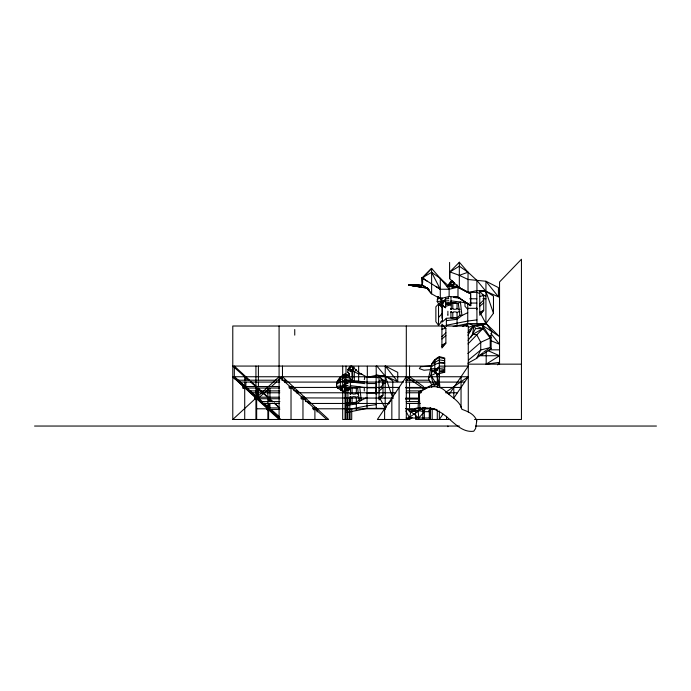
<?xml version="1.0" encoding="UTF-8"?>
<svg xmlns="http://www.w3.org/2000/svg" width="691" height="691" viewBox="0 0 691 691"><rect width="100%" height="100%" fill="white"/><g stroke="black" fill="none" stroke-linecap="round" stroke-linejoin="round"><path stroke-width="1.04" d="M358.638 366.282L358.638 381.251L350.233 381.907L364.943 383.643M376.811 365.91L385.207 376.085L385.258 366.023L397.748 372.371L397.714 381.613L385.207 376.085L376.267 375.343L367.318 377.338L367.327 366.265M447.664 286.212L457.131 287.119L449.141 286.506L440.305 278.369L431.616 268.393L422.123 278.024M459.334 262.252L459.334 287.715L468.023 292.561L476.963 290.574L485.903 291.317L498.418 296.845L498.444 287.603L485.954 281.254L468.032 279.484L459.334 275.338L449.85 271.883L459.334 262.252L468.032 272.228L476.868 280.356L485.903 291.317L493.469 296.119L493.469 313.239L485.903 323.604L480.357 313.118M468.023 292.561L468.032 272.228L459.334 266.19L449.91 271.952L449.867 278.879L459.334 287.715M467.747 312.652L461.925 315.537L459.878 315.208L457.053 317.981L450.929 317.981L450.929 311.822L450.929 312.634L451.327 311.822L452.795 312.634L452.795 317.981M410.445 284.96L422.106 284.951L426.839 288.069L431.616 293.856L440.297 298.711L449.115 296.474L449.141 289.261L440.305 278.369L431.616 272.332L422.071 277.963L440.271 289.227L449.141 289.261L458.012 287.154L470.606 293.615L470.692 305.655L470.606 293.615L458.064 287.085L447.198 286.048M442.283 298.27L440.297 298.711L440.305 278.369M485.903 323.604L485.954 281.254L498.418 296.845M422.141 285.029C419.878 266.916 426.554 289.063 418.781 285.038M449.141 289.261L449.167 286.238L447.198 286.074M418.09 408.554L418.867 391.918L433.145 384.265L439.001 383.47L436.341 373.002L430.994 375.593L428.394 378.513L431.771 384.965M349.326 374.107L347.78 372.19L347.953 369.53L350.363 365.971M448.537 286.532L449.262 283.552L451.664 280.425L453.089 281.6L453.978 284.381L453.65 286.929L450.23 283.552L449.262 283.552L451.897 285.616L452.484 285.063M301.103 397.912L392.963 398.111M350.095 377.994L351.209 380.076L352.168 379.437L351.788 369.832M349.534 368.32L352.946 371.698L353.282 369.149L352.393 366.368L349.534 368.32L348.558 368.32L351.201 370.385L350.605 371.698L347.953 369.53M431.849 369.512L430.994 375.593L433.447 384.464M462.391 326.472L468.032 323.604L474.035 325.357L482.448 325.357L490.67 337.813L491.862 331.455L486.188 323.604L467.747 323.604L453.166 326.549M458.228 287.404L470.718 293.744L458.012 287.154L457.969 297.216L470.692 305.655L458.021 297.277L449.115 296.474M428.394 378.513L430.856 368.433M364.278 379.635L364.943 377.079M425.345 407.535L424.274 411.672L424.438 419.48M342.166 390.242L337.769 388.299L336.474 386.278C336.128 380.879 340.283 376.267 344.887 374.03L349.335 375.204M442.862 305.474L438.465 303.53L437.17 301.509L437.93 296.802M434.803 359.562L434.803 372.294L432.229 370.886L430.934 368.864C430.588 363.466 434.743 358.854 439.346 356.616L444.693 358.024L444.693 372.224L439.346 373.632M432.359 370.575L430.994 375.593L436.246 383.678M430.441 407.811L429.215 411.672L431.676 408.182M473.37 327.353L474.035 325.357L486.188 323.604L499.541 336.621L490.239 330.367M479.908 354.863L482.016 354.863L482.871 352.686M466.701 326.42L468.032 323.604M467.867 363.19L476.609 358.379L480.737 350.043L480.737 342.295L476.609 334.548L472.48 334.548L468.083 340.369M468.55 327.309L474.035 325.357L475.529 328.596L471.107 337.13M352.09 387.962L352.09 393.3L350.622 394.12L350.233 378.15L344.887 377.277L337.234 381.57L340.352 377.606L344.887 374.876L349.335 375.93M452.795 303.194L452.795 308.531L451.327 309.343L450.929 297.139M467.911 335.256L474.035 325.357L482.871 328.596L490.221 338.046L490.221 347.495L491.12 348.73L482.016 354.863M348.307 369.53L350.242 366.757M448.986 394.552L468.273 366.066L439.346 366.144M442.966 414.142L439.346 419.48L439.346 410.972M279.086 326.005L279.086 419.48L232.781 376.75L468.273 376.75L453.806 398.111L453.806 387.435M406.654 380.724L409.538 376.75L414.747 380.413M386.468 406.645L385.207 408.372L364.908 408.381M388.359 404.054L390.881 400.599M449.789 283.552L450.947 281.988M497.632 364.883L499.541 362.326L486.188 364.157L486.188 351.814M344.887 384.671L340.793 389.914L344.887 392.626L344.887 374.03M445.583 299.903L441.497 305.146L445.583 307.858L445.583 297.795M439.346 375.222L435.252 372.458L439.346 367.258M438.535 325.306L442.482 320.529L442.482 307.391L438.535 303.98L435.866 306.821L435.866 321.721L438.535 325.306L438.535 303.98M405.738 408.485L410.895 411.672L418.841 418.02L424.343 411.672L429.284 411.672L430.294 410.825L430.294 418.02L406.196 418.02M467.997 343.937L482.871 328.596L482.448 325.357L486.188 323.604M438.535 317.48L442.482 313.222M405.867 410.964L409.564 418.02L410.895 411.672L418.072 410.601L420.448 408.148L424.343 411.672L418.072 410.601L409.046 411.136M468.291 331.162L474.035 325.357L472.48 334.548L482.871 328.596L475.529 328.596M379.048 388.722L382.995 384.766M441.929 336.69L445.876 332.734M479.753 303.954L483.7 299.998M451.016 282.412L448.658 284.761L450.636 286.385M353.93 367.232L352.47 368.588L354.034 367.18M453.175 283.82L454.626 282.464M380.37 397.593L382.995 395.122L382.995 380.344L379.048 376.129L379.048 400.046L382.995 395.122L379.048 397.066M441.929 346.796L445.876 343.099L445.876 328.32L441.929 324.105L441.929 348.014L445.876 343.099L441.929 345.034M480.409 313.438L483.7 310.354L483.7 295.575L479.753 291.36L479.753 315.277L483.7 310.354L479.753 312.297M468.273 412L468.273 326.005L232.781 326.005L232.781 419.48L279.086 376.75L326.852 419.48M356.47 369.694L354.302 371.698L354.302 380.845M457.166 284.925L454.998 286.929L453.356 286.057M476.609 358.379L482.093 353.403M352.09 397.403L350.622 396.591L350.233 397.403L350.233 396.591L350.233 402.749L352.09 402.749L352.09 397.403L352.989 396.591L355.58 396.755L356.349 397.403L356.357 410.558L345.673 412.657L345.673 403.095L356.34 402.283M442.361 321.946L446.369 318.326L457.045 317.514M452.795 312.634L453.693 311.822L456.276 311.986L457.053 312.634L457.053 325.789M259.203 397.403L269.637 388.143M271.243 386.718L276.858 381.734M278.464 380.309L282.472 376.75L328.657 419.48L232.781 419.48M467.876 353.542L480.737 342.295L491.12 337.579L490.282 335.886M379.048 391.037L382.995 387.651M479.753 306.26L483.7 302.883M441.929 339.005L445.876 335.619M385.336 407.992L385.405 407.932A0.933 0.449 -90 0 1 385.751 408.027M450.929 303.194L457.053 303.194L457.053 308.531L456.276 309.179L453.693 309.343L452.795 308.531M356.349 387.962L356.349 393.3L355.58 393.948L352.989 394.12L352.09 393.3M445.583 307.435L441.497 305.267L441.497 302.744L445.583 299.367M344.887 392.203L340.793 390.035L340.793 387.513L344.887 384.136M439.346 374.79L435.252 372.622L435.252 370.1L439.346 366.731M352.168 379.437L352.773 377.856L352.522 371.698M356.366 402.274L359.182 399.977L361.229 400.314L367.051 397.42M468.55 359.976L480.737 350.043L490.221 347.495L483.691 352.116M441.497 302.744L445.583 299.626M340.793 387.513L344.887 384.395M440.91 321.73L442.482 320.529M435.252 370.1L439.346 366.981M424.896 389.569L406.308 376.75L377.381 419.48L409.538 419.48L412.138 417.649M424.006 407.267L406.308 419.48L406.308 326.005M446.144 392.013L468.273 376.75M437.17 299.635L439.493 298.046M336.474 384.403L340.352 381.752L344.887 380.413L350.233 380.767M430.934 366.999L434.803 364.338L439.346 363L444.693 363.354M453.089 281.6L450.23 283.552L451.94 284.562M457.053 312.634L458.314 311.822L460.146 311.9M356.349 397.403L357.618 396.591M364.943 381.847L350.233 380.456L347.556 382.166L347.556 382.892M486.188 364.157L499.541 355.735L488.096 350.691M455.144 302.839L450.929 302.52L458.297 303.332L460.422 302.019L465.656 302.822M352.341 387.452L350.233 387.288L357.601 388.1L359.717 386.787L364.952 387.599M423.894 277.048L422.184 278.093L431.616 268.393L431.616 293.856L426.839 288.069L422.106 284.951L424.645 286.627M411.94 410.601L416.137 408.148L420.448 408.148M467.937 332.596L470.459 331.127M342.434 388.981L340.793 389.914L344.887 391.978M431.348 387.159L436.747 384.291L439.873 384.161M438.465 303.53L441.048 302.433L442.862 302.632M337.769 388.299L340.352 387.202M432.229 370.886L434.803 369.789L436.626 369.987M459.334 275.338L468.032 272.228M453.978 284.381L451.655 285.089L453.65 286.929M353.282 369.149L350.959 369.858L352.946 371.698M431.426 365.85L420.715 366.74L419.342 368.614L423.963 370.238L430.528 369.65M445.583 306.277L450.929 304.869L446.481 304.1M344.887 391.046L350.233 389.638L344.887 388.713M445.583 304.714L450.929 303.565L446.654 303.867M344.887 389.482L350.233 388.333L348.091 388.48M439.346 372.069L444.693 370.92L441.48 371.145M479.753 296.396L483.7 295.575M441.929 329.132L445.876 328.32L444.296 327.43M379.048 381.164L382.995 380.344L381.423 379.463M356.366 410.558L367.051 408.372L367.051 377.131L376.129 377.131L377.942 377.873M446.369 325.262L467.747 321.047L476.945 319.89M345.673 410.031L367.051 405.816L376.25 404.658M284.519 381.743L284.381 381.397A0.933 0.7 -90 0 1 284.873 380.249L285.547 380.499A0.933 0.7 -90 0 1 285.055 382.088L284.873 382.063M290.324 386.805A0.933 0.7 -90 0 1 289.65 388.368L289.227 387.927A0.933 0.7 -90 0 1 289.65 386.563L290.116 386.623M296.456 392.419L296.327 392.082A0.933 0.7 -90 0 1 296.819 390.933L297.493 391.175A0.933 0.7 -90 0 1 297 392.773L296.819 392.738M308.411 403.112L308.272 402.775A0.933 0.7 -90 0 1 308.765 401.626L309.438 401.868A0.933 0.7 -90 0 1 308.946 403.466L308.765 403.432M314.215 408.174L314.414 408.839A0.933 0.7 -90 0 1 313.541 409.737L313.049 408.597A0.933 0.7 -90 0 1 313.541 407.932L314.008 407.992M445.583 302.926L450.929 302.071M439.346 370.29L444.693 369.435M344.887 387.694L350.233 386.848M437.17 301.509L443.769 301M430.934 368.864L438.44 368.355M336.474 386.278L343.98 385.768M446.369 320.633L457.053 319.277L461.925 315.537L460.422 302.019L450.929 300.879M345.673 405.401L356.357 404.045L361.229 400.314L359.717 386.787L350.233 385.647M445.583 301L448.787 300.68M439.346 368.363L444.693 367.828M344.887 385.768L348.091 385.448M412.708 285.038L409.167 285.046L422.184 287.344M460.146 309.266L458.314 309.343L457.053 308.531M413.978 285.944L408.571 285.003L418.746 284.96M445.583 298.788L448.787 298.685M344.887 383.557L348.091 383.453M443.544 305.102L441.497 305.146L445.583 307.21M441.497 302.883L443.544 302.839M435.252 370.238L437.299 370.203M340.793 387.651L342.84 387.616M467.747 292.431L476.825 292.362L479.554 293.485M469.768 298.771L476.825 298.771M482.879 298.771L485.903 298.771M469.768 303.047L476.825 303.047M467.747 308.324L476.825 308.324M489.271 349.845L499.541 349.845M478.708 355.735L499.541 355.735M468.032 364.157L521.446 364.157M431.944 366.066L232.781 366.066L248.7 380.309M361.79 374.038L358.638 374.038L352.66 370.825M238.749 380.223L279.674 380.223M281.824 380.223L285.055 380.223M405.66 380.223L429.128 380.223M279.691 382.088L238.568 382.063L238.075 381.397A0.933 0.7 -90 0 1 238.931 380.249L239.103 380.344M285.038 382.088L403.509 382.088M405.66 382.088L464.654 382.088M367.051 383.54L376.129 383.54M382.183 383.54L385.207 383.54M243.526 386.528L279.294 386.528M288.985 386.528L292.215 386.528M399.631 387.435L291.023 387.435L291.023 419.48M405.487 387.435L428.99 387.435M438.604 387.435L461.044 387.435M367.051 387.815L376.129 387.815M350.233 387.962L355.286 387.962M279.605 388.048L242.99 388.048L243.344 388.368A0.933 0.7 -90 0 0 244.13 387.927M406.109 388.048L425.31 388.048M250.695 390.907L279.769 390.907M294.841 390.907L297 390.907M406.446 390.907L421.38 390.907M250.98 390.994L250.876 390.933A0.933 0.7 -90 0 0 250.021 392.082L250.695 392.773L279.769 392.773M296.586 392.773L395.762 392.773M406.144 392.773L421.104 392.773M445.669 392.773L457.425 392.773M367.051 393.093L376.129 393.093M255.463 397.213L279.389 397.213M304.161 397.213L301.587 396.884M405.729 398.111L419.618 398.111M279.7 398.733L254.927 398.733L255.29 399.053A0.933 0.7 -90 0 0 255.817 398.957M405.487 399.078L419.351 399.078M262.64 401.592L279.872 401.592M305.716 401.592L308.946 401.592M406.161 401.592L418.962 401.592M279.242 403.458L263.193 403.458L268.246 408.131M308.946 403.466L389.102 403.466M406.394 403.458L420.283 403.458M267.417 407.906L279.492 407.906M312.876 407.906L316.107 407.906M256.663 408.787L266.726 408.787M313.032 408.787L385.25 408.796M405.98 408.796L434.829 408.796M279.803 409.418L266.881 409.418L267.236 409.737A0.933 0.7 -90 0 0 267.909 409.495M407.681 409.418L413.019 409.418M430.078 409.418L436.479 409.418M428.472 410.825L430.294 410.825M450.1 419.48L415.593 419.48L415.593 408.796M474.527 419.48L521.446 419.48L521.446 259.237L499.541 281.963L499.541 364.468M34.55 426.045L459.385 426.045M475.546 426.045L656.45 426.045M418.867 391.918L421.467 391.927M433.145 384.265L436.747 384.291L440.193 386.07M428.429 289.132L426.839 288.069L408.571 285.003L410.489 285.029M454.073 296.94L458.021 297.277L470.58 305.526M454.168 297.078L458.133 297.406M454.212 297.13L458.185 297.467M439.346 362.274L444.693 362.749M344.887 379.687L350.233 380.162M451.163 286.705L455.196 287.102M449.141 286.264L457.174 287.111M482.879 291.006L485.903 291.352L493.469 313.239M383.194 375.887L385.207 376.12L392.773 380.888L392.773 398.007L385.207 376.12L383.185 375.654M454.082 297.51L460.387 298.253M408.571 285.003L426.874 288.147M444.693 360.737L439.346 359.864L431.694 364.157L434.803 360.192L439.346 357.463L444.693 358.733M440.236 371.456L444.693 372.224M292.077 388.377L292.215 388.394A0.933 0.7 -90 0 0 292.708 386.805L292.397 386.563A0.933 0.7 -90 0 0 291.611 387.927L291.645 387.988M245.737 388.368L245.918 388.394A0.933 0.7 -90 0 0 246.514 387.927M304.023 399.053L304.161 399.078A0.933 0.7 -90 0 0 304.653 397.489L304.342 397.247A0.933 0.7 -90 0 0 303.556 398.612L303.591 398.672M257.855 399.078L267.711 407.992M315.968 409.746L316.107 409.772A0.933 0.7 -90 0 0 316.599 408.174L316.288 407.932A0.933 0.7 -90 0 0 315.502 409.305L315.537 409.357M262.934 401.687L262.822 401.626A0.933 0.7 -90 0 0 261.967 402.775L262.64 403.466A0.933 0.7 -90 0 0 263.133 403.19M269.628 409.737L269.801 409.772A0.933 0.7 -90 0 0 270.293 409.495M479.856 290.643L485.903 291.732L482.879 290.911M350.233 380.456L353.386 381.035M482.879 290.661L485.903 291.352M383.185 375.956L385.207 376.509L376.129 374.868L376.129 394.423M423.98 278.663L422.071 277.963L427.53 281.341M482.275 294.608L485.903 296.102M490.955 340.706L499.541 344.248L490.86 333.451M380.672 378.996L385.207 380.871M435.252 372.501L439.346 374.565M302.071 397.316L301.95 397.247A0.933 0.7 -90 0 0 301.164 398.612L301.587 399.053A0.933 0.7 -90 0 0 302.468 398.146L302.261 397.489M246.203 386.623L246.091 386.563A0.933 0.7 -90 0 0 245.564 386.658M243.344 388.368L242.921 387.927A0.933 0.7 -90 0 1 243.707 386.563L232.781 376.75M255.29 399.053L254.867 398.612A0.933 0.7 -90 0 1 255.644 397.247L256.076 397.688M270.095 407.992L269.982 407.932A0.933 0.7 -90 0 0 269.455 408.027M267.762 408.027L267.598 407.932A0.933 0.7 -90 0 0 266.743 408.597L267.236 409.737M367.318 377.338L358.638 372.484L351.538 365.859M426.675 287.767L428.489 288.864M435.719 286.411L440.271 289.227L431.616 272.332M356.349 393.3L357.618 394.12M482.448 325.357L491.862 331.455M426.382 287.784L428.999 289.529M426.451 287.931L429.033 289.676M416.483 381.631L423.428 386.519M438.535 304.213L442.482 307.391M238.343 380.309L234.327 376.75L238.654 380.758M239.95 381.734L245.564 386.718M247.171 388.143L257.596 397.403M259.203 398.828L262.416 401.678M264.022 403.103L269.637 408.087M271.243 409.513L279.268 416.63M437.904 287.119L440.271 289.227M250.297 381.734L255.869 386.718M257.458 388.143L267.806 397.403M269.404 398.828L272.582 401.678M274.18 403.103L279.751 408.087L274.353 403.103M258.348 397.489L258.037 397.247A0.933 0.7 -90 0 0 257.251 397.679M255.964 397.489L245.374 388.048M269.231 409.357L280.546 419.48L269.74 409.513M238.214 381.743L238.749 382.088A0.933 0.7 -90 0 0 239.241 381.821M249.727 380.309L234.327 366.066L234.327 378.884M251.265 381.734L256.655 386.718M258.192 388.143L268.194 397.403M269.74 398.828L272.815 401.678M240.105 382.088L245.15 386.761M246.592 388.1L256.698 397.446M258.14 398.785L262.468 402.784M347.78 372.19L349.465 374.107M467.747 309.378L464.974 306.243L464.974 302.503M385.258 366.023L397.714 381.613M375.628 390.251L377.139 393.119M380.162 398.837L385.207 408.372L385.207 376.12M349.37 376.655L349.171 375.023L349.361 376.647L349.188 375.481L349.318 376.379L349.292 375.921M490.049 336.007L490.67 337.813M458.297 303.332L459.878 315.208M357.601 388.1L359.182 399.977M418.072 410.601L418.841 418.02M476.868 280.356L476.963 290.574M376.172 366.152L376.267 375.343M476.902 308.126L476.963 323.604M376.163 383.22L376.267 408.372M491.12 337.579L491.12 348.73M476.825 290.851L476.825 309.654M467.747 303.047L467.747 323.604M461.044 376.75L461.044 407.725M449.591 262.425L449.591 278.68M448.26 297.398L448.26 298.123M447.889 311.278L447.889 314.042M447.889 314.483L447.889 315.554M447.889 426.045L447.889 426.692M446.576 416.276L446.576 419.48M446.369 318.326L446.369 326.238M441.929 297.925L441.929 318.309M441.048 297.985L441.048 304.938M439.346 356.616L439.346 387.565M437.291 373.546L437.291 387.435M437.291 409.867L437.291 419.48M432.186 409.867L432.186 419.48M430.061 407.725L430.061 419.48M429.284 411.672L429.284 418.02M422.823 407.725L422.823 419.48M416.699 417.347L416.699 419.48M409.538 366.066L409.538 379.955M409.538 382.088L409.538 386.364M409.538 388.497L409.538 401.316M409.538 403.458L409.538 407.725M409.538 409.867L409.538 412M409.538 417.347L409.538 419.48M399.078 387.435L399.078 419.48M391.84 398.111L391.84 419.48M384.611 408.796L384.611 419.48M364.278 387.271L364.278 391.011M351.71 408.796L351.71 419.48L342.693 419.48L342.693 366.066M349.81 398.111L349.81 419.48M349.758 408.796L349.758 419.48M347.91 387.435L347.91 419.48M347.409 398.111L347.409 419.48M346.001 366.066L346.001 419.48M345.051 387.435L345.051 419.48M340.352 376.975L340.352 389.707M317.117 408.796L317.117 412M314.906 408.796L314.906 419.48M305.569 398.111L305.569 401.316M302.96 398.102L302.969 419.48M294.746 329.529L294.746 335.135M294.02 387.435L294.02 390.64M282.472 366.066L282.472 379.955M269.948 388.497L269.948 401.316M269.948 403.458L269.948 407.725M268.963 399.182L268.963 401.316M268.963 403.458L268.963 407.725M268.6 399.182L268.6 401.316M268.6 403.458L268.6 407.725M268.6 409.867L268.6 419.48M267.866 388.489L267.875 419.48M258.399 366.066L258.399 379.955M258.399 382.088L258.399 386.364M258.399 388.497L258.399 398.111M257.423 388.497L257.423 398.111M256.663 388.497L256.663 398.111M256.655 399.173L256.663 419.48M255.929 366.066L255.929 419.48M245.875 376.75L245.875 379.955M245.875 382.088L245.875 386.364M244.726 376.75L244.726 379.955M244.726 382.088L244.726 386.364M244.709 388.489L244.726 419.48M251.369 392.082A0.933 0.7 -90 0 1 250.695 392.773M385.207 409.495A0.933 0.449 -90 0 1 385.207 408.174M392.834 398.387A0.933 0.449 -90 0 1 392.834 397.904M350.233 393.3L350.233 394.12L350.233 393.3M450.929 308.531L450.929 309.343L450.929 308.531M476.781 420.776L475.589 428.584L473.767 431.227C458.988 433.222 450.014 416.362 437.861 410.99C432.54 407.88 425.837 407.388 419.912 408.372L419.256 393.905C424.689 385.967 438.094 383.937 445.073 390.821C450.506 396.884 460.059 400.72 461.864 409.271C467.885 411.577 474.294 413.892 476.781 420.776M349.249 375.187L349.205 375.913L349.231 375.144M440.297 298.711L437.93 296.724L440.297 298.711"/></g></svg>
